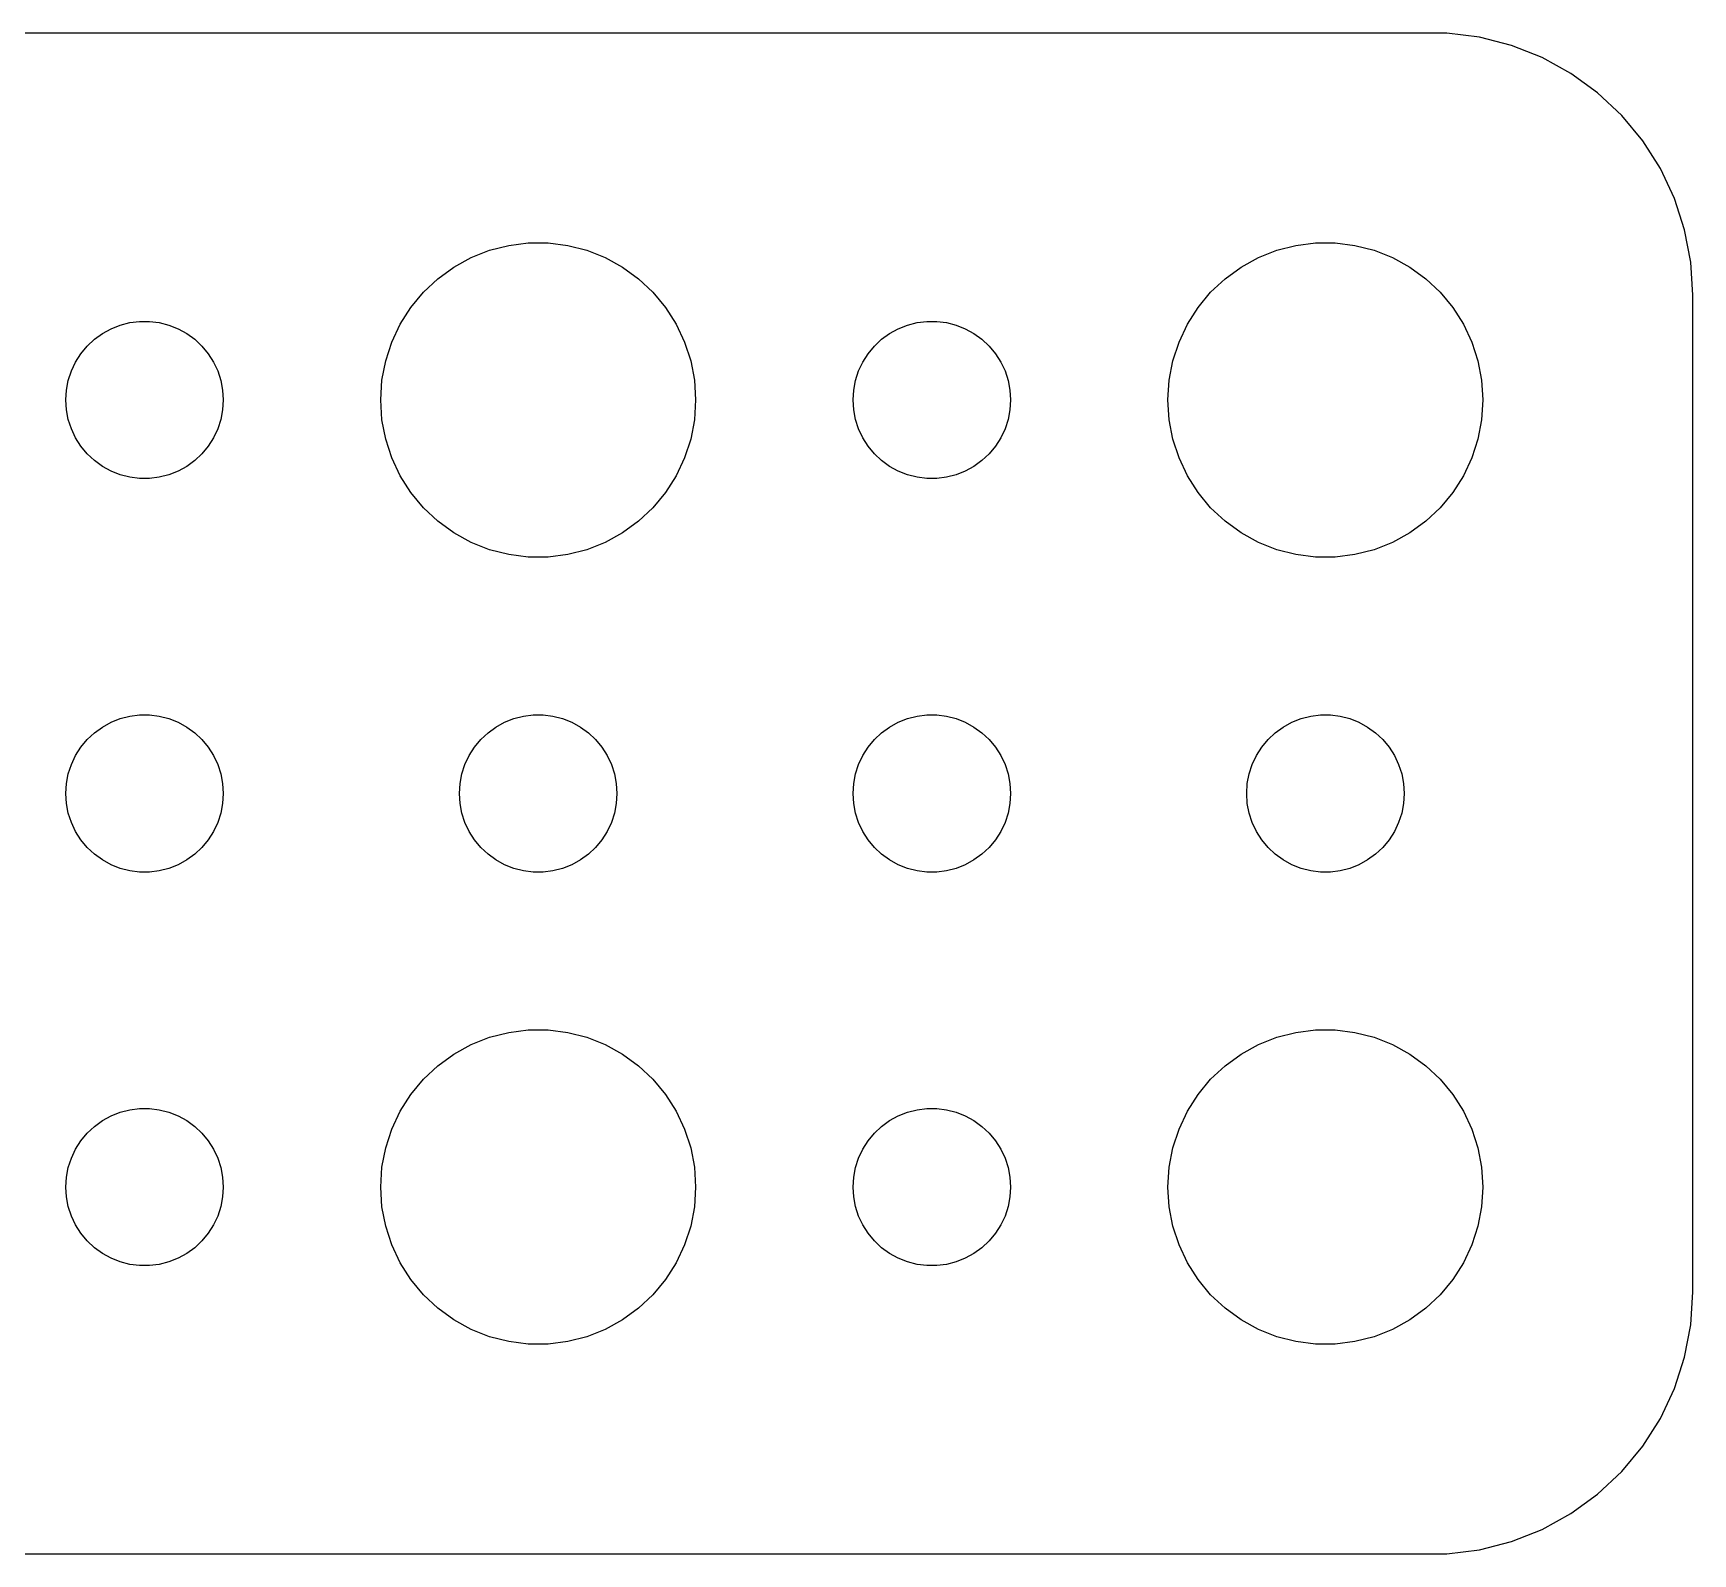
# Model space of a CAD drawing. Header units: metres. Extents: x -60 to 60, y -14 to 14.
# Drawn here: x 27.88 to 59.5, y -14.49 to 14.49 of the extents above; entities that cross this region are included whole.
import ezdxf

# ---------------------------------------------------------------- set-up
doc = ezdxf.new("R2010")
doc.units = ezdxf.units.M

msp = doc.modelspace()

# ---------------------------------------------------------------- linework, layer by layer
for p, q in [((54.8139, 14.4901), (-54.8139, 14.4901)), ((55.4369, 14.4114), (54.8139, 14.4901)), ((56.0451, 14.2553), (55.4369, 14.4114)), ((56.6289, 14.0241), (56.0451, 14.2553)), ((57.1791, 13.7216), (56.6289, 14.0241)), ((57.6871, 13.3526), (57.1791, 13.7216)), ((58.1448, 12.9227), (57.6871, 13.3526)), ((58.5451, 12.4389), (58.1448, 12.9227)), ((58.8815, 11.9088), (58.5451, 12.4389)), ((59.1489, 11.3406), (58.8815, 11.9088)), ((59.3429, 10.7434), (59.1489, 11.3406)), ((36.5729, 10.3532), (36.9379, 10.4469)), ((36.9379, 10.4469), (37.3116, 10.4941)), ((37.3116, 10.4941), (37.6884, 10.4941)), ((37.6884, 10.4941), (38.0621, 10.4469)), ((38.0621, 10.4469), (38.427, 10.3532)), ((51.5729, 10.3532), (51.9379, 10.4469)), ((51.9379, 10.4469), (52.3116, 10.4941)), ((52.3116, 10.4941), (52.6884, 10.4941)), ((52.6884, 10.4941), (53.0621, 10.4469)), ((53.0621, 10.4469), (53.427, 10.3532)), ((59.4606, 10.1267), (59.3429, 10.7434)), ((35.8925, 10.033), (36.2227, 10.2145)), ((36.2227, 10.2145), (36.5729, 10.3532)), ((38.427, 10.3532), (38.7773, 10.2145)), ((38.7773, 10.2145), (39.1075, 10.033)), ((50.8925, 10.033), (51.2227, 10.2145)), ((51.2227, 10.2145), (51.5729, 10.3532)), ((53.427, 10.3532), (53.7773, 10.2145)), ((53.7773, 10.2145), (54.1075, 10.033)), ((59.5, 9.5), (59.4606, 10.1267)), ((35.3131, 9.55363), (35.5877, 9.81154)), ((35.5877, 9.81154), (35.8925, 10.033)), ((39.1075, 10.033), (39.4123, 9.81154)), ((39.4123, 9.81154), (39.6869, 9.55363)), ((50.3131, 9.55363), (50.5877, 9.81154)), ((50.5877, 9.81154), (50.8925, 10.033)), ((54.1075, 10.033), (54.4123, 9.81154)), ((54.4123, 9.81154), (54.6869, 9.55363)), ((35.0729, 9.26335), (35.3131, 9.55363)), ((39.6869, 9.55363), (39.927, 9.26335)), ((50.0729, 9.26335), (50.3131, 9.55363)), ((54.6869, 9.55363), (54.927, 9.26335)), ((59.5, -9.5), (59.5, 9.5)), ((34.8711, 8.94525), (35.0729, 9.26335)), ((39.927, 9.26335), (40.1289, 8.94525)), ((49.8711, 8.94525), (50.0729, 9.26335)), ((54.927, 9.26335), (55.1289, 8.94525)), ((29.1963, 8.76648), (29.3613, 8.85724)), ((29.3613, 8.85724), (29.5365, 8.92657)), ((29.5365, 8.92657), (29.7189, 8.97342)), ((29.7189, 8.97342), (29.9058, 8.99704)), ((29.9058, 8.99704), (30.0942, 8.99704)), ((30.0942, 8.99704), (30.2811, 8.97342)), ((30.2811, 8.97342), (30.4635, 8.92657)), ((30.4635, 8.92657), (30.6387, 8.85724)), ((30.6387, 8.85724), (30.8037, 8.76648)), ((34.7107, 8.60437), (34.8711, 8.94525)), ((40.1289, 8.94525), (40.2893, 8.60437)), ((44.1963, 8.76648), (44.3613, 8.85724)), ((44.3613, 8.85724), (44.5365, 8.92657)), ((44.5365, 8.92657), (44.7189, 8.97342)), ((44.7189, 8.97342), (44.9058, 8.99704)), ((44.9058, 8.99704), (45.0942, 8.99704)), ((45.0942, 8.99704), (45.2811, 8.97342)), ((45.2811, 8.97342), (45.4635, 8.92657)), ((45.4635, 8.92657), (45.6387, 8.85724)), ((45.6387, 8.85724), (45.8037, 8.76648)), ((49.7107, 8.60437), (49.8711, 8.94525)), ((55.1289, 8.94525), (55.2893, 8.60437)), ((28.9065, 8.52681), (29.0439, 8.65576)), ((29.0439, 8.65576), (29.1963, 8.76648)), ((30.8037, 8.76648), (30.9561, 8.65576)), ((30.9561, 8.65576), (31.0934, 8.52681)), ((34.5942, 8.24606), (34.7107, 8.60437)), ((40.2893, 8.60437), (40.4057, 8.24606)), ((43.9065, 8.52681), (44.0439, 8.65576)), ((44.0439, 8.65576), (44.1963, 8.76648)), ((45.8037, 8.76648), (45.9561, 8.65576)), ((45.9561, 8.65576), (46.0934, 8.52681)), ((49.5942, 8.24606), (49.7107, 8.60437)), ((55.2893, 8.60437), (55.4057, 8.24606)), ((28.6053, 8.05219), (28.6855, 8.22263)), ((28.6855, 8.22263), (28.7865, 8.38167)), ((28.7865, 8.38167), (28.9065, 8.52681)), ((31.0934, 8.52681), (31.2135, 8.38167)), ((31.2135, 8.38167), (31.3145, 8.22263)), ((31.3145, 8.22263), (31.3947, 8.05219)), ((34.5237, 7.87599), (34.5942, 8.24606)), ((40.4057, 8.24606), (40.4763, 7.87599)), ((43.6053, 8.05219), (43.6855, 8.22263)), ((43.6855, 8.22263), (43.7865, 8.38167)), ((43.7865, 8.38167), (43.9065, 8.52681)), ((46.0934, 8.52681), (46.2135, 8.38167)), ((46.2135, 8.38167), (46.3145, 8.22263)), ((46.3145, 8.22263), (46.3947, 8.05219)), ((49.5237, 7.87599), (49.5942, 8.24606)), ((55.4057, 8.24606), (55.4763, 7.87599)), ((28.5471, 7.87303), (28.6053, 8.05219)), ((31.3947, 8.05219), (31.4529, 7.87303)), ((43.5471, 7.87303), (43.6053, 8.05219)), ((46.3947, 8.05219), (46.4529, 7.87303)), ((28.5, 7.5), (28.5118, 7.68799)), ((28.5118, 7.68799), (28.5471, 7.87303)), ((31.4529, 7.87303), (31.4882, 7.68799)), ((31.4882, 7.68799), (31.5, 7.5)), ((34.5, 7.5), (34.5237, 7.87599)), ((40.4763, 7.87599), (40.5, 7.5)), ((43.5, 7.5), (43.5118, 7.68799)), ((43.5118, 7.68799), (43.5471, 7.87303)), ((46.4529, 7.87303), (46.4882, 7.68799)), ((46.4882, 7.68799), (46.5, 7.5)), ((49.5, 7.5), (49.5237, 7.87599)), ((55.4763, 7.87599), (55.5, 7.5)), ((28.5118, 7.312), (28.5, 7.5)), ((28.5471, 7.12695), (28.5118, 7.312)), ((31.4882, 7.312), (31.4529, 7.12695)), ((31.5, 7.5), (31.4882, 7.312)), ((34.5237, 7.12399), (34.5, 7.5)), ((40.5, 7.5), (40.4763, 7.12399)), ((43.5118, 7.312), (43.5, 7.5)), ((43.5471, 7.12695), (43.5118, 7.312)), ((46.4882, 7.312), (46.4529, 7.12695)), ((46.5, 7.5), (46.4882, 7.312)), ((49.5237, 7.12399), (49.5, 7.5)), ((55.5, 7.5), (55.4763, 7.12399)), ((28.6053, 6.9478), (28.5471, 7.12695)), ((31.4529, 7.12695), (31.3947, 6.9478)), ((34.5942, 6.75392), (34.5237, 7.12399)), ((40.4763, 7.12399), (40.4057, 6.75392)), ((43.6053, 6.9478), (43.5471, 7.12695)), ((46.4529, 7.12695), (46.3947, 6.9478)), ((49.5942, 6.75392), (49.5237, 7.12399)), ((55.4763, 7.12399), (55.4057, 6.75392)), ((28.6855, 6.77736), (28.6053, 6.9478)), ((28.7865, 6.61832), (28.6855, 6.77736)), ((31.3145, 6.77736), (31.2135, 6.61832)), ((31.3947, 6.9478), (31.3145, 6.77736)), ((34.7107, 6.39561), (34.5942, 6.75392)), ((40.4057, 6.75392), (40.2893, 6.39561)), ((43.6855, 6.77736), (43.6053, 6.9478)), ((43.7865, 6.61832), (43.6855, 6.77736)), ((46.3145, 6.77736), (46.2135, 6.61832)), ((46.3947, 6.9478), (46.3145, 6.77736)), ((49.7107, 6.39561), (49.5942, 6.75392)), ((55.4057, 6.75392), (55.2893, 6.39561)), ((28.9065, 6.47318), (28.7865, 6.61832)), ((29.0439, 6.34422), (28.9065, 6.47318)), ((29.1963, 6.23351), (29.0439, 6.34422)), ((30.9561, 6.34422), (30.8037, 6.23351)), ((31.0934, 6.47318), (30.9561, 6.34422)), ((31.2135, 6.61832), (31.0934, 6.47318)), ((34.8711, 6.05473), (34.7107, 6.39561)), ((40.2893, 6.39561), (40.1289, 6.05473)), ((43.9065, 6.47318), (43.7865, 6.61832)), ((44.0439, 6.34422), (43.9065, 6.47318)), ((44.1963, 6.23351), (44.0439, 6.34422)), ((45.9561, 6.34422), (45.8037, 6.23351)), ((46.0934, 6.47318), (45.9561, 6.34422)), ((46.2135, 6.61832), (46.0934, 6.47318)), ((49.8711, 6.05473), (49.7107, 6.39561)), ((55.2893, 6.39561), (55.1289, 6.05473)), ((29.3613, 6.14275), (29.1963, 6.23351)), ((29.5365, 6.07341), (29.3613, 6.14275)), ((29.7189, 6.02657), (29.5365, 6.07341)), ((29.9058, 6.00294), (29.7189, 6.02657)), ((30.2811, 6.02657), (30.0942, 6.00294)), ((30.4635, 6.07341), (30.2811, 6.02657)), ((30.6387, 6.14275), (30.4635, 6.07341)), ((30.8037, 6.23351), (30.6387, 6.14275)), ((35.0729, 5.73663), (34.8711, 6.05473)), ((40.1289, 6.05473), (39.927, 5.73663)), ((44.3613, 6.14275), (44.1963, 6.23351)), ((44.5365, 6.07341), (44.3613, 6.14275)), ((44.7189, 6.02657), (44.5365, 6.07341)), ((44.9058, 6.00294), (44.7189, 6.02657)), ((45.2811, 6.02657), (45.0942, 6.00294)), ((45.4635, 6.07341), (45.2811, 6.02657)), ((45.6387, 6.14275), (45.4635, 6.07341)), ((45.8037, 6.23351), (45.6387, 6.14275)), ((50.0729, 5.73663), (49.8711, 6.05473)), ((55.1289, 6.05473), (54.927, 5.73663)), ((30.0942, 6.00294), (29.9058, 6.00294)), ((35.3131, 5.44635), (35.0729, 5.73663)), ((39.927, 5.73663), (39.6869, 5.44635)), ((45.0942, 6.00294), (44.9058, 6.00294)), ((50.3131, 5.44635), (50.0729, 5.73663)), ((54.927, 5.73663), (54.6869, 5.44635)), ((35.5877, 5.18845), (35.3131, 5.44635)), ((39.6869, 5.44635), (39.4123, 5.18845)), ((50.5877, 5.18845), (50.3131, 5.44635)), ((54.6869, 5.44635), (54.4123, 5.18845)), ((35.8925, 4.96701), (35.5877, 5.18845)), ((39.4123, 5.18845), (39.1075, 4.96701)), ((50.8925, 4.96701), (50.5877, 5.18845)), ((54.4123, 5.18845), (54.1075, 4.96701)), ((36.2227, 4.78551), (35.8925, 4.96701)), ((36.5729, 4.64682), (36.2227, 4.78551)), ((38.7773, 4.78551), (38.427, 4.64682)), ((39.1075, 4.96701), (38.7773, 4.78551)), ((51.2227, 4.78551), (50.8925, 4.96701)), ((51.5729, 4.64682), (51.2227, 4.78551)), ((53.7773, 4.78551), (53.427, 4.64682)), ((54.1075, 4.96701), (53.7773, 4.78551)), ((36.9379, 4.55313), (36.5729, 4.64682)), ((37.3116, 4.50591), (36.9379, 4.55313)), ((37.6884, 4.50591), (37.3116, 4.50591)), ((38.0621, 4.55313), (37.6884, 4.50591)), ((38.427, 4.64682), (38.0621, 4.55313)), ((51.9379, 4.55313), (51.5729, 4.64682)), ((52.3116, 4.50591), (51.9379, 4.55313)), ((52.6884, 4.50591), (52.3116, 4.50591)), ((53.0621, 4.55313), (52.6884, 4.50591)), ((53.427, 4.64682), (53.0621, 4.55313)), ((29.0439, 1.15576), (29.1963, 1.26648)), ((29.1963, 1.26648), (29.3613, 1.35724)), ((29.3613, 1.35724), (29.5365, 1.42657)), ((29.5365, 1.42657), (29.7189, 1.47342)), ((29.7189, 1.47342), (29.9058, 1.49704)), ((29.9058, 1.49704), (30.0942, 1.49704)), ((30.0942, 1.49704), (30.2811, 1.47342)), ((30.2811, 1.47342), (30.4635, 1.42657)), ((30.4635, 1.42657), (30.6387, 1.35724)), ((30.6387, 1.35724), (30.8037, 1.26648)), ((30.8037, 1.26648), (30.9561, 1.15576)), ((36.5439, 1.15576), (36.6963, 1.26648)), ((36.6963, 1.26648), (36.8613, 1.35724)), ((36.8613, 1.35724), (37.0365, 1.42657)), ((37.0365, 1.42657), (37.2189, 1.47342)), ((37.2189, 1.47342), (37.4058, 1.49704)), ((37.4058, 1.49704), (37.5942, 1.49704)), ((37.5942, 1.49704), (37.7811, 1.47342)), ((37.7811, 1.47342), (37.9635, 1.42657)), ((37.9635, 1.42657), (38.1387, 1.35724)), ((38.1387, 1.35724), (38.3037, 1.26648)), ((38.3037, 1.26648), (38.4561, 1.15576)), ((44.0439, 1.15576), (44.1963, 1.26648)), ((44.1963, 1.26648), (44.3613, 1.35724)), ((44.3613, 1.35724), (44.5365, 1.42657)), ((44.5365, 1.42657), (44.7189, 1.47342)), ((44.7189, 1.47342), (44.9058, 1.49704)), ((44.9058, 1.49704), (45.0942, 1.49704)), ((45.0942, 1.49704), (45.2811, 1.47342)), ((45.2811, 1.47342), (45.4635, 1.42657)), ((45.4635, 1.42657), (45.6387, 1.35724)), ((45.6387, 1.35724), (45.8037, 1.26648)), ((45.8037, 1.26648), (45.9561, 1.15576)), ((51.5439, 1.15576), (51.6963, 1.26648)), ((51.6963, 1.26648), (51.8613, 1.35724)), ((51.8613, 1.35724), (52.0365, 1.42657)), ((52.0365, 1.42657), (52.2189, 1.47342)), ((52.2189, 1.47342), (52.4058, 1.49704)), ((52.4058, 1.49704), (52.5942, 1.49704)), ((52.5942, 1.49704), (52.7811, 1.47342)), ((52.7811, 1.47342), (52.9635, 1.42657)), ((52.9635, 1.42657), (53.1387, 1.35724)), ((53.1387, 1.35724), (53.3037, 1.26648)), ((53.3037, 1.26648), (53.4561, 1.15576)), ((28.7865, 0.881668), (28.9065, 1.02681)), ((28.9065, 1.02681), (29.0439, 1.15576)), ((30.9561, 1.15576), (31.0934, 1.02681)), ((31.0934, 1.02681), (31.2135, 0.881668)), ((36.2865, 0.881668), (36.4065, 1.02681)), ((36.4065, 1.02681), (36.5439, 1.15576)), ((38.4561, 1.15576), (38.5934, 1.02681)), ((38.5934, 1.02681), (38.7135, 0.881668)), ((43.7865, 0.881668), (43.9065, 1.02681)), ((43.9065, 1.02681), (44.0439, 1.15576)), ((45.9561, 1.15576), (46.0934, 1.02681)), ((46.0934, 1.02681), (46.2135, 0.881668)), ((51.2865, 0.881668), (51.4065, 1.02681)), ((51.4065, 1.02681), (51.5439, 1.15576)), ((53.4561, 1.15576), (53.5934, 1.02681)), ((53.5934, 1.02681), (53.7135, 0.881668)), ((28.6053, 0.552185), (28.6855, 0.722626)), ((28.6855, 0.722626), (28.7865, 0.881668)), ((31.2135, 0.881668), (31.3145, 0.722626)), ((31.3145, 0.722626), (31.3947, 0.552185)), ((36.1053, 0.552185), (36.1855, 0.722626)), ((36.1855, 0.722626), (36.2865, 0.881668)), ((38.7135, 0.881668), (38.8145, 0.722626)), ((38.8145, 0.722626), (38.8947, 0.552185)), ((43.6053, 0.552185), (43.6855, 0.722626)), ((43.6855, 0.722626), (43.7865, 0.881668)), ((46.2135, 0.881668), (46.3145, 0.722626)), ((46.3145, 0.722626), (46.3947, 0.552185)), ((51.1053, 0.552185), (51.1855, 0.722626)), ((51.1855, 0.722626), (51.2865, 0.881668)), ((53.7135, 0.881668), (53.8145, 0.722626)), ((53.8145, 0.722626), (53.8947, 0.552185)), ((28.5118, 0.187988), (28.5471, 0.373032)), ((28.5471, 0.373032), (28.6053, 0.552185)), ((31.3947, 0.552185), (31.4529, 0.373032)), ((31.4529, 0.373032), (31.4882, 0.187988)), ((36.0118, 0.187988), (36.0471, 0.373032)), ((36.0471, 0.373032), (36.1053, 0.552185)), ((38.8947, 0.552185), (38.9529, 0.373032)), ((38.9529, 0.373032), (38.9882, 0.187988)), ((43.5118, 0.187988), (43.5471, 0.373032)), ((43.5471, 0.373032), (43.6053, 0.552185)), ((46.3947, 0.552185), (46.4529, 0.373032)), ((46.4529, 0.373032), (46.4882, 0.187988)), ((51.0118, 0.187988), (51.0471, 0.373032)), ((51.0471, 0.373032), (51.1053, 0.552185)), ((53.8947, 0.552185), (53.9529, 0.373032)), ((53.9529, 0.373032), (53.9882, 0.187988)), ((28.5, 0), (28.5118, 0.187988)), ((28.5118, -0.187988), (28.5, 0)), ((31.4882, 0.187988), (31.5, 0)), ((31.5, 0), (31.4882, -0.187988)), ((36, 0), (36.0118, 0.187988)), ((36.0118, -0.187988), (36, 0)), ((38.9882, 0.187988), (39, 0)), ((39, 0), (38.9882, -0.187988)), ((43.5, 0), (43.5118, 0.187988)), ((43.5118, -0.187988), (43.5, 0)), ((46.4882, 0.187988), (46.5, 0)), ((46.5, 0), (46.4882, -0.187988)), ((51, 0), (51.0118, 0.187988)), ((51.0118, -0.187988), (51, 0)), ((53.9882, 0.187988), (54, 0)), ((54, 0), (53.9882, -0.187988)), ((28.5471, -0.373032), (28.5118, -0.187988)), ((31.4882, -0.187988), (31.4529, -0.373032)), ((36.0471, -0.373032), (36.0118, -0.187988)), ((38.9882, -0.187988), (38.9529, -0.373032)), ((43.5471, -0.373032), (43.5118, -0.187988)), ((46.4882, -0.187988), (46.4529, -0.373032)), ((51.0471, -0.373032), (51.0118, -0.187988)), ((53.9882, -0.187988), (53.9529, -0.373032)), ((28.6053, -0.552185), (28.5471, -0.373032)), ((28.6855, -0.722626), (28.6053, -0.552185)), ((31.3947, -0.552185), (31.3145, -0.722626)), ((31.4529, -0.373032), (31.3947, -0.552185)), ((36.1053, -0.552185), (36.0471, -0.373032)), ((36.1855, -0.722626), (36.1053, -0.552185)), ((38.8947, -0.552185), (38.8145, -0.722626)), ((38.9529, -0.373032), (38.8947, -0.552185)), ((43.6053, -0.552185), (43.5471, -0.373032)), ((43.6855, -0.722626), (43.6053, -0.552185)), ((46.3947, -0.552185), (46.3145, -0.722626)), ((46.4529, -0.373032), (46.3947, -0.552185)), ((51.1053, -0.552185), (51.0471, -0.373032)), ((51.1855, -0.722626), (51.1053, -0.552185)), ((53.8947, -0.552185), (53.8145, -0.722626)), ((53.9529, -0.373032), (53.8947, -0.552185)), ((28.7865, -0.881668), (28.6855, -0.722626)), ((28.9065, -1.02681), (28.7865, -0.881668)), ((31.2135, -0.881668), (31.0934, -1.02681)), ((31.3145, -0.722626), (31.2135, -0.881668)), ((36.2865, -0.881668), (36.1855, -0.722626)), ((36.4065, -1.02681), (36.2865, -0.881668)), ((38.7135, -0.881668), (38.5934, -1.02681)), ((38.8145, -0.722626), (38.7135, -0.881668)), ((43.7865, -0.881668), (43.6855, -0.722626)), ((43.9065, -1.02681), (43.7865, -0.881668)), ((46.2135, -0.881668), (46.0934, -1.02681)), ((46.3145, -0.722626), (46.2135, -0.881668)), ((51.2865, -0.881668), (51.1855, -0.722626)), ((51.4065, -1.02681), (51.2865, -0.881668)), ((53.7135, -0.881668), (53.5934, -1.02681)), ((53.8145, -0.722626), (53.7135, -0.881668)), ((29.0439, -1.15576), (28.9065, -1.02681)), ((29.1963, -1.26648), (29.0439, -1.15576)), ((30.9561, -1.15576), (30.8037, -1.26648)), ((31.0934, -1.02681), (30.9561, -1.15576)), ((36.5439, -1.15576), (36.4065, -1.02681)), ((36.6963, -1.26648), (36.5439, -1.15576)), ((38.4561, -1.15576), (38.3037, -1.26648)), ((38.5934, -1.02681), (38.4561, -1.15576)), ((44.0439, -1.15576), (43.9065, -1.02681)), ((44.1963, -1.26648), (44.0439, -1.15576)), ((45.9561, -1.15576), (45.8037, -1.26648)), ((46.0934, -1.02681), (45.9561, -1.15576)), ((51.5439, -1.15576), (51.4065, -1.02681)), ((51.6963, -1.26648), (51.5439, -1.15576)), ((53.4561, -1.15576), (53.3037, -1.26648)), ((53.5934, -1.02681), (53.4561, -1.15576)), ((29.3613, -1.35724), (29.1963, -1.26648)), ((29.5365, -1.42657), (29.3613, -1.35724)), ((29.7189, -1.47342), (29.5365, -1.42657)), ((29.9058, -1.49704), (29.7189, -1.47342)), ((30.0942, -1.49704), (29.9058, -1.49704)), ((30.2811, -1.47342), (30.0942, -1.49704)), ((30.4635, -1.42657), (30.2811, -1.47342)), ((30.6387, -1.35724), (30.4635, -1.42657)), ((30.8037, -1.26648), (30.6387, -1.35724)), ((36.8613, -1.35724), (36.6963, -1.26648)), ((37.0365, -1.42657), (36.8613, -1.35724)), ((37.2189, -1.47342), (37.0365, -1.42657)), ((37.4058, -1.49704), (37.2189, -1.47342)), ((37.5942, -1.49704), (37.4058, -1.49704)), ((37.7811, -1.47342), (37.5942, -1.49704)), ((37.9635, -1.42657), (37.7811, -1.47342)), ((38.1387, -1.35724), (37.9635, -1.42657)), ((38.3037, -1.26648), (38.1387, -1.35724)), ((44.3613, -1.35724), (44.1963, -1.26648)), ((44.5365, -1.42657), (44.3613, -1.35724)), ((44.7189, -1.47342), (44.5365, -1.42657)), ((44.9058, -1.49704), (44.7189, -1.47342)), ((45.0942, -1.49704), (44.9058, -1.49704)), ((45.2811, -1.47342), (45.0942, -1.49704)), ((45.4635, -1.42657), (45.2811, -1.47342)), ((45.6387, -1.35724), (45.4635, -1.42657)), ((45.8037, -1.26648), (45.6387, -1.35724)), ((51.8613, -1.35724), (51.6963, -1.26648)), ((52.0365, -1.42657), (51.8613, -1.35724)), ((52.2189, -1.47342), (52.0365, -1.42657)), ((52.4058, -1.49704), (52.2189, -1.47342)), ((52.5942, -1.49704), (52.4058, -1.49704)), ((52.7811, -1.47342), (52.5942, -1.49704)), ((52.9635, -1.42657), (52.7811, -1.47342)), ((53.1387, -1.35724), (52.9635, -1.42657)), ((53.3037, -1.26648), (53.1387, -1.35724)), ((36.2227, -4.78551), (36.5729, -4.64682)), ((36.5729, -4.64682), (36.9379, -4.55313)), ((36.9379, -4.55313), (37.3116, -4.50591)), ((37.3116, -4.50591), (37.6884, -4.50591)), ((37.6884, -4.50591), (38.0621, -4.55313)), ((38.0621, -4.55313), (38.427, -4.64682)), ((38.427, -4.64682), (38.7773, -4.78551)), ((51.2227, -4.78551), (51.5729, -4.64682)), ((51.5729, -4.64682), (51.9379, -4.55313)), ((51.9379, -4.55313), (52.3116, -4.50591)), ((52.3116, -4.50591), (52.6884, -4.50591)), ((52.6884, -4.50591), (53.0621, -4.55313)), ((53.0621, -4.55313), (53.427, -4.64682)), ((53.427, -4.64682), (53.7773, -4.78551)), ((35.5877, -5.18845), (35.8925, -4.96701)), ((35.8925, -4.96701), (36.2227, -4.78551)), ((38.7773, -4.78551), (39.1075, -4.96701)), ((39.1075, -4.96701), (39.4123, -5.18845)), ((50.5877, -5.18845), (50.8925, -4.96701)), ((50.8925, -4.96701), (51.2227, -4.78551)), ((53.7773, -4.78551), (54.1075, -4.96701)), ((54.1075, -4.96701), (54.4123, -5.18845)), ((35.3131, -5.44635), (35.5877, -5.18845)), ((39.4123, -5.18845), (39.6869, -5.44635)), ((50.3131, -5.44635), (50.5877, -5.18845)), ((54.4123, -5.18845), (54.6869, -5.44635)), ((35.0729, -5.73663), (35.3131, -5.44635)), ((39.6869, -5.44635), (39.927, -5.73663)), ((50.0729, -5.73663), (50.3131, -5.44635)), ((54.6869, -5.44635), (54.927, -5.73663)), ((29.7189, -6.02657), (29.9058, -6.00294)), ((29.9058, -6.00294), (30.0942, -6.00294)), ((30.0942, -6.00294), (30.2811, -6.02657)), ((34.8711, -6.05473), (35.0729, -5.73663)), ((39.927, -5.73663), (40.1289, -6.05473)), ((44.7189, -6.02657), (44.9058, -6.00294)), ((44.9058, -6.00294), (45.0942, -6.00294)), ((45.0942, -6.00294), (45.2811, -6.02657)), ((49.8711, -6.05473), (50.0729, -5.73663)), ((54.927, -5.73663), (55.1289, -6.05473)), ((29.0439, -6.34422), (29.1963, -6.23351)), ((29.1963, -6.23351), (29.3613, -6.14275)), ((29.3613, -6.14275), (29.5365, -6.07341)), ((29.5365, -6.07341), (29.7189, -6.02657)), ((30.2811, -6.02657), (30.4635, -6.07341)), ((30.4635, -6.07341), (30.6387, -6.14275)), ((30.6387, -6.14275), (30.8037, -6.23351)), ((30.8037, -6.23351), (30.9561, -6.34422)), ((34.7107, -6.39561), (34.8711, -6.05473)), ((40.1289, -6.05473), (40.2893, -6.39561)), ((44.0439, -6.34422), (44.1963, -6.23351)), ((44.1963, -6.23351), (44.3613, -6.14275)), ((44.3613, -6.14275), (44.5365, -6.07341)), ((44.5365, -6.07341), (44.7189, -6.02657)), ((45.2811, -6.02657), (45.4635, -6.07341)), ((45.4635, -6.07341), (45.6387, -6.14275)), ((45.6387, -6.14275), (45.8037, -6.23351)), ((45.8037, -6.23351), (45.9561, -6.34422)), ((49.7107, -6.39561), (49.8711, -6.05473)), ((55.1289, -6.05473), (55.2893, -6.39561)), ((28.6855, -6.77736), (28.7865, -6.61832)), ((28.7865, -6.61832), (28.9065, -6.47318)), ((28.9065, -6.47318), (29.0439, -6.34422)), ((30.9561, -6.34422), (31.0934, -6.47318)), ((31.0934, -6.47318), (31.2135, -6.61832)), ((31.2135, -6.61832), (31.3145, -6.77736)), ((34.5942, -6.75392), (34.7107, -6.39561)), ((40.2893, -6.39561), (40.4057, -6.75392)), ((43.6855, -6.77736), (43.7865, -6.61832)), ((43.7865, -6.61832), (43.9065, -6.47318)), ((43.9065, -6.47318), (44.0439, -6.34422)), ((45.9561, -6.34422), (46.0934, -6.47318)), ((46.0934, -6.47318), (46.2135, -6.61832)), ((46.2135, -6.61832), (46.3145, -6.77736)), ((49.5942, -6.75392), (49.7107, -6.39561)), ((55.2893, -6.39561), (55.4057, -6.75392)), ((28.5471, -7.12695), (28.6053, -6.9478)), ((28.6053, -6.9478), (28.6855, -6.77736)), ((31.3145, -6.77736), (31.3947, -6.9478)), ((31.3947, -6.9478), (31.4529, -7.12695)), ((34.5237, -7.12399), (34.5942, -6.75392)), ((40.4057, -6.75392), (40.4763, -7.12399)), ((43.5471, -7.12695), (43.6053, -6.9478)), ((43.6053, -6.9478), (43.6855, -6.77736)), ((46.3145, -6.77736), (46.3947, -6.9478)), ((46.3947, -6.9478), (46.4529, -7.12695)), ((49.5237, -7.12399), (49.5942, -6.75392)), ((55.4057, -6.75392), (55.4763, -7.12399)), ((28.5118, -7.312), (28.5471, -7.12695)), ((31.4529, -7.12695), (31.4882, -7.312)), ((34.5, -7.5), (34.5237, -7.12399)), ((40.4763, -7.12399), (40.5, -7.5)), ((43.5118, -7.312), (43.5471, -7.12695)), ((46.4529, -7.12695), (46.4882, -7.312)), ((49.5, -7.5), (49.5237, -7.12399)), ((55.4763, -7.12399), (55.5, -7.5)), ((28.5, -7.5), (28.5118, -7.312)), ((28.5118, -7.68799), (28.5, -7.5)), ((31.4882, -7.312), (31.5, -7.5)), ((31.5, -7.5), (31.4882, -7.68799)), ((34.5237, -7.87599), (34.5, -7.5)), ((40.5, -7.5), (40.4763, -7.87599)), ((43.5, -7.5), (43.5118, -7.312)), ((43.5118, -7.68799), (43.5, -7.5)), ((46.4882, -7.312), (46.5, -7.5)), ((46.5, -7.5), (46.4882, -7.68799)), ((49.5237, -7.87599), (49.5, -7.5)), ((55.5, -7.5), (55.4763, -7.87599)), ((28.5471, -7.87303), (28.5118, -7.68799)), ((28.6053, -8.05219), (28.5471, -7.87303)), ((31.4529, -7.87303), (31.3947, -8.05219)), ((31.4882, -7.68799), (31.4529, -7.87303)), ((34.5942, -8.24606), (34.5237, -7.87599)), ((40.4763, -7.87599), (40.4057, -8.24606)), ((43.5471, -7.87303), (43.5118, -7.68799)), ((43.6053, -8.05219), (43.5471, -7.87303)), ((46.4529, -7.87303), (46.3947, -8.05219)), ((46.4882, -7.68799), (46.4529, -7.87303)), ((49.5942, -8.24606), (49.5237, -7.87599)), ((55.4763, -7.87599), (55.4057, -8.24606)), ((28.6855, -8.22263), (28.6053, -8.05219)), ((31.3947, -8.05219), (31.3145, -8.22263)), ((43.6855, -8.22263), (43.6053, -8.05219)), ((46.3947, -8.05219), (46.3145, -8.22263)), ((28.7865, -8.38167), (28.6855, -8.22263)), ((28.9065, -8.52681), (28.7865, -8.38167)), ((29.0439, -8.65576), (28.9065, -8.52681)), ((31.0934, -8.52681), (30.9561, -8.65576)), ((31.2135, -8.38167), (31.0934, -8.52681)), ((31.3145, -8.22263), (31.2135, -8.38167)), ((34.7107, -8.60437), (34.5942, -8.24606)), ((40.4057, -8.24606), (40.2893, -8.60437)), ((43.7865, -8.38167), (43.6855, -8.22263)), ((43.9065, -8.52681), (43.7865, -8.38167)), ((44.0439, -8.65576), (43.9065, -8.52681)), ((46.0934, -8.52681), (45.9561, -8.65576)), ((46.2135, -8.38167), (46.0934, -8.52681)), ((46.3145, -8.22263), (46.2135, -8.38167)), ((49.7107, -8.60437), (49.5942, -8.24606)), ((55.4057, -8.24606), (55.2893, -8.60437)), ((29.1963, -8.76648), (29.0439, -8.65576)), ((29.3613, -8.85724), (29.1963, -8.76648)), ((30.8037, -8.76648), (30.6387, -8.85724)), ((30.9561, -8.65576), (30.8037, -8.76648)), ((34.8711, -8.94525), (34.7107, -8.60437)), ((40.2893, -8.60437), (40.1289, -8.94525)), ((44.1963, -8.76648), (44.0439, -8.65576)), ((44.3613, -8.85724), (44.1963, -8.76648)), ((45.8037, -8.76648), (45.6387, -8.85724)), ((45.9561, -8.65576), (45.8037, -8.76648)), ((49.8711, -8.94525), (49.7107, -8.60437)), ((55.2893, -8.60437), (55.1289, -8.94525)), ((29.5365, -8.92657), (29.3613, -8.85724)), ((29.7189, -8.97342), (29.5365, -8.92657)), ((29.9058, -8.99704), (29.7189, -8.97342)), ((30.0942, -8.99704), (29.9058, -8.99704)), ((30.2811, -8.97342), (30.0942, -8.99704)), ((30.4635, -8.92657), (30.2811, -8.97342)), ((30.6387, -8.85724), (30.4635, -8.92657)), ((35.0729, -9.26335), (34.8711, -8.94525)), ((40.1289, -8.94525), (39.927, -9.26335)), ((44.5365, -8.92657), (44.3613, -8.85724)), ((44.7189, -8.97342), (44.5365, -8.92657)), ((44.9058, -8.99704), (44.7189, -8.97342)), ((45.0942, -8.99704), (44.9058, -8.99704)), ((45.2811, -8.97342), (45.0942, -8.99704)), ((45.4635, -8.92657), (45.2811, -8.97342)), ((45.6387, -8.85724), (45.4635, -8.92657)), ((50.0729, -9.26335), (49.8711, -8.94525)), ((55.1289, -8.94525), (54.927, -9.26335)), ((35.3131, -9.55363), (35.0729, -9.26335)), ((39.927, -9.26335), (39.6869, -9.55363)), ((50.3131, -9.55363), (50.0729, -9.26335)), ((54.927, -9.26335), (54.6869, -9.55363)), ((35.5877, -9.81154), (35.3131, -9.55363)), ((39.6869, -9.55363), (39.4123, -9.81154)), ((50.5877, -9.81154), (50.3131, -9.55363)), ((54.6869, -9.55363), (54.4123, -9.81154)), ((59.4606, -10.1267), (59.5, -9.5)), ((35.8925, -10.033), (35.5877, -9.81154)), ((36.2227, -10.2145), (35.8925, -10.033)), ((39.1075, -10.033), (38.7773, -10.2145)), ((39.4123, -9.81154), (39.1075, -10.033)), ((50.8925, -10.033), (50.5877, -9.81154)), ((51.2227, -10.2145), (50.8925, -10.033)), ((54.1075, -10.033), (53.7773, -10.2145)), ((54.4123, -9.81154), (54.1075, -10.033)), ((36.5729, -10.3532), (36.2227, -10.2145)), ((36.9379, -10.4469), (36.5729, -10.3532)), ((38.427, -10.3532), (38.0621, -10.4469)), ((38.7773, -10.2145), (38.427, -10.3532)), ((51.5729, -10.3532), (51.2227, -10.2145)), ((51.9379, -10.4469), (51.5729, -10.3532)), ((53.427, -10.3532), (53.0621, -10.4469)), ((53.7773, -10.2145), (53.427, -10.3532)), ((59.3429, -10.7434), (59.4606, -10.1267)), ((37.3116, -10.4941), (36.9379, -10.4469)), ((37.6884, -10.4941), (37.3116, -10.4941)), ((38.0621, -10.4469), (37.6884, -10.4941)), ((52.3116, -10.4941), (51.9379, -10.4469)), ((52.6884, -10.4941), (52.3116, -10.4941)), ((53.0621, -10.4469), (52.6884, -10.4941)), ((59.1489, -11.3406), (59.3429, -10.7434)), ((58.8815, -11.9088), (59.1489, -11.3406)), ((58.5451, -12.4389), (58.8815, -11.9088)), ((58.1448, -12.9227), (58.5451, -12.4389)), ((57.6871, -13.3526), (58.1448, -12.9227)), ((57.1791, -13.7216), (57.6871, -13.3526)), ((56.6289, -14.0241), (57.1791, -13.7216)), ((56.0451, -14.2553), (56.6289, -14.0241)), ((-54.8139, -14.4901), (54.8139, -14.4901)), ((54.8139, -14.4901), (55.4369, -14.4114)), ((55.4369, -14.4114), (56.0451, -14.2553))]:
    msp.add_line(p, q)

doc.saveas('drawing.dxf')
